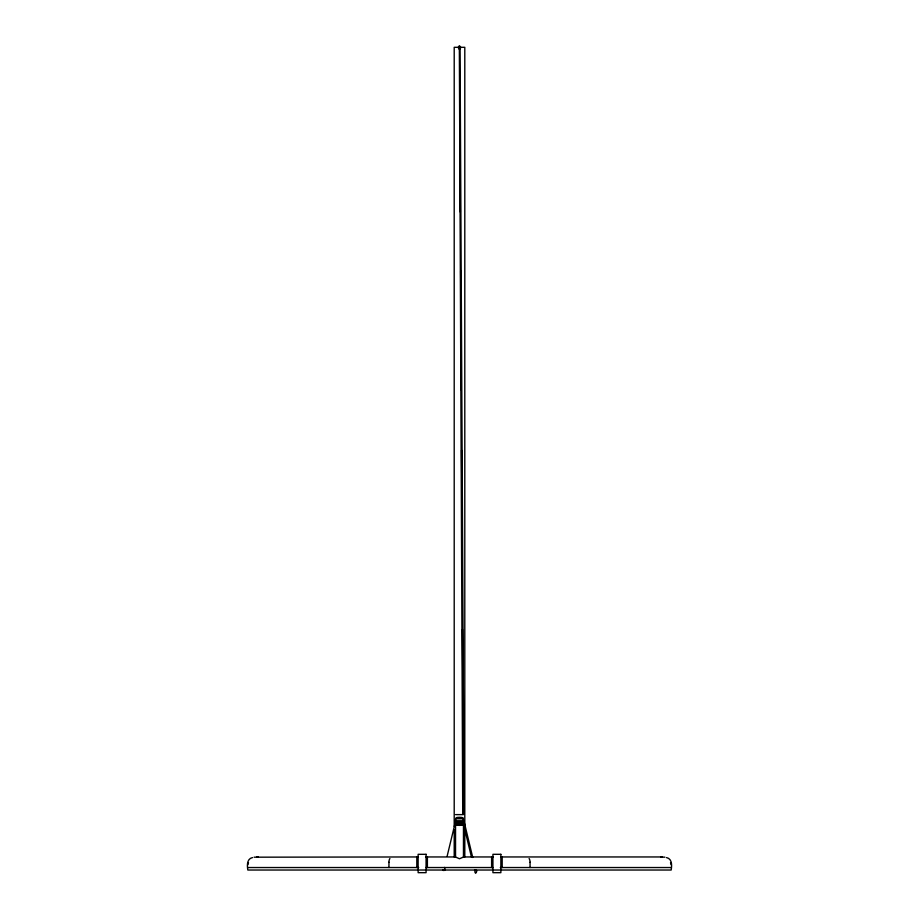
<?xml version="1.0" encoding="UTF-8"?>
<svg xmlns="http://www.w3.org/2000/svg" width="919" height="919" viewBox="0 0 919 919"><rect width="100%" height="100%" fill="white"/><g stroke="black" fill="none" stroke-linecap="round" stroke-linejoin="round"><path stroke-width="1.38" d="M462.728 813.326L459.339 45.95L460.04 46.605L463.969 813.774M460.04 46.605L459.994 46.938A1.424 1.011 0 0 0 459.914 46.26M455.548 820.391L455.537 856.956L425.577 856.956M247.831 864.733L248.498 862.711M476.398 872.636C473.055 873.624 479.132 871.89 475.732 869.879M455.606 819.426L456.674 817.646L459.5 817.451L462.303 817.634L463.394 819.426M493.423 856.956L463.463 856.956L463.463 821.414L462.774 820.506L464.003 821.77L455.617 821.781L454.572 820.529L455.537 821.414L456.065 824.848L459.5 825.388L462.935 824.848L463.452 820.391M443.774 870.19C440.155 869.546 447.025 872.499 444.44 867.398M447.128 856.255L455.192 822.804M455.663 818.783L456.065 817.979L462.935 817.979L463.337 818.783M463.337 824.044L462.935 824.848L456.065 824.848L455.663 824.044M459.959 49.063L460.867 47.306M463.119 857.186L459.5 858.76L455.881 857.186M252.484 857.576C246.774 858.725 247.027 865.537 247.831 870.029L671.169 870.029C671.973 865.537 672.226 858.725 666.516 857.576M462.372 817.669L456.869 817.577M254.081 857.186L418.421 856.956M660.635 857.059L664.919 857.186M457.513 817.979L462.671 817.83L456.536 817.726M456.674 817.646L462.131 817.577M460.465 825.067L456.536 825.113L462.372 825.159L456.065 824.848M458.799 47.306L454.204 47.306L454.204 826.434M460.201 47.306L464.796 47.306L464.796 856.956M455.537 814.625L463.463 814.625M455.364 820.23L463.647 820.23M455.364 821.712L463.647 821.712M455.364 823.401L463.647 823.401M462.326 825.182L456.674 825.182L462.131 825.251M500.579 856.956L662.358 856.956M247.831 867.536L418.685 867.536M425.773 867.536L493.227 867.536M500.315 867.536L671.169 867.536M256.642 856.956L258.365 857.059M670.502 862.711L671.169 864.733M458.133 47.306L459.041 49.063M464.428 823.022L472.734 857.473M464.474 828.088L471.527 857.347M474.56 869.891L475.226 872.671M459.73 91.739L460.35 212.163M460.649 270.933L461.258 389.92M461.568 450.126L462.188 570.55M462.487 629.32L463.107 749.743M463.406 808.513L463.429 814.245M530.056 862.252L530.056 867.536M502.188 856.956L502.188 867.536M491.608 856.956L491.608 867.536M454.204 829.685L454.204 856.956M427.392 856.956L427.392 867.536M416.812 856.956L416.812 867.536M388.944 862.252L388.944 867.536M458.926 46.984A1.424 1.011 0 0 1 458.845 46.318M388.921 862.24A4.974 2.562 90 0 1 389.886 858.53M529.114 858.53A4.974 2.562 -90 0 1 530.079 862.24M426.071 854.314L418.134 854.314L418.134 872.671L426.071 872.671L426.071 854.314M500.866 854.314L492.929 854.314L492.929 872.671L500.866 872.671L500.866 854.314"/></g></svg>
